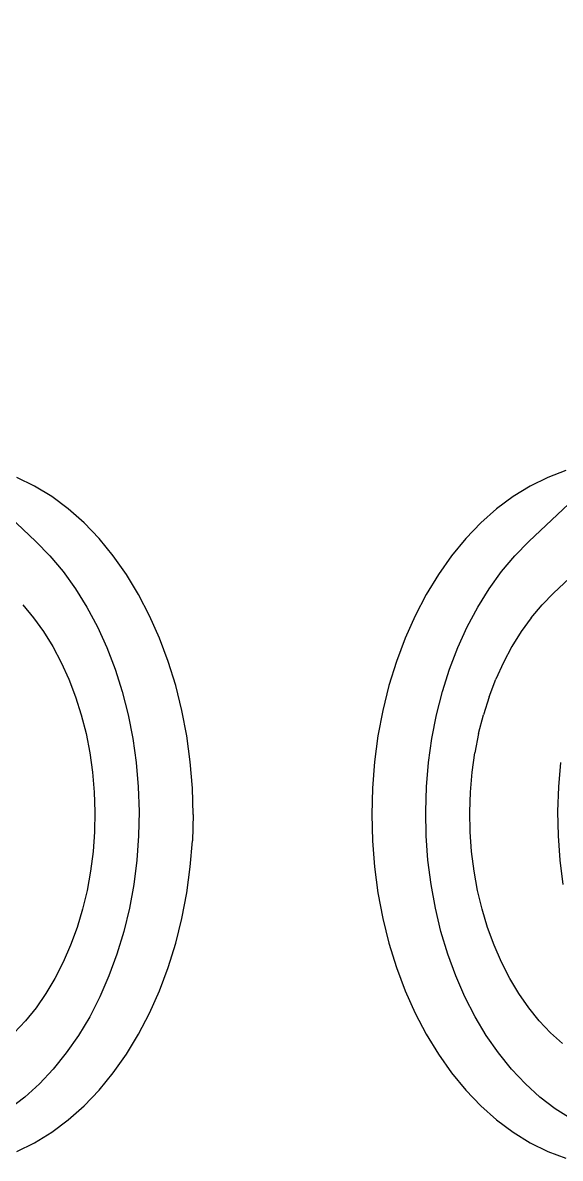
# Model space of a CAD drawing. Header units: millimetres. Extents: x -180 to 1414, y -663 to 972.
# Drawn here: x -12.5 to 13.4, y 788.4 to 843.2 of the extents above; entities that cross this region are included whole.
import ezdxf

# ---------------------------------------------------------------- set-up
doc = ezdxf.new("R2010")
doc.units = ezdxf.units.MM
doc.layers.add('FRONT', color=8, linetype='Continuous')

msp = doc.modelspace()

# ---------------------------------------------------------------- linework, layer by layer
at = {"layer": 'FRONT'}
for p, q in [((-11.874, 818.157), (-38.331, 843.157)), ((38.331, 843.157), (11.874, 818.157)), ((39.51, 840.663), (13.052, 815.663)), ((13.648, 821.574), (12.779, 821.245)), ((-11.931, 820.825), (-12.779, 821.245)), ((12.779, 821.245), (11.931, 820.825)), ((-11.107, 820.316), (-11.931, 820.825)), ((11.931, 820.825), (11.107, 820.316)), ((-10.312, 819.722), (-11.107, 820.316)), ((11.107, 820.316), (10.312, 819.722)), ((-9.551, 819.046), (-10.312, 819.722)), ((10.312, 819.722), (9.551, 819.046)), ((-8.828, 818.291), (-9.551, 819.046)), ((9.551, 819.046), (8.828, 818.291)), ((-8.146, 817.462), (-8.828, 818.291)), ((8.828, 818.291), (8.146, 817.462)), ((-11.874, 818.157), (-11.196, 817.464)), ((11.874, 818.157), (11.196, 817.464)), ((-11.196, 817.464), (-10.557, 816.7)), ((-7.511, 816.563), (-8.146, 817.462)), ((8.146, 817.462), (7.511, 816.563)), ((10.557, 816.7), (11.196, 817.464)), ((-10.557, 816.7), (-9.96, 815.871)), ((9.96, 815.871), (10.557, 816.7)), ((-6.924, 815.599), (-7.511, 816.563)), ((7.511, 816.563), (6.924, 815.599)), ((-9.96, 815.871), (-9.408, 814.982)), ((-6.39, 814.576), (-6.924, 815.599)), ((6.924, 815.599), (6.39, 814.576)), ((9.408, 814.982), (9.96, 815.871)), ((13.052, 815.663), (12.503, 815.101)), ((-12.503, 815.101), (-11.985, 814.482)), ((-9.408, 814.982), (-8.905, 814.036)), ((8.905, 814.036), (9.408, 814.982)), ((11.985, 814.482), (12.503, 815.101)), ((-11.985, 814.482), (-11.501, 813.81)), ((-5.912, 813.5), (-6.39, 814.576)), ((6.39, 814.576), (5.912, 813.5)), ((11.985, 814.482), (11.501, 813.81)), ((-8.905, 814.036), (-8.453, 813.04)), ((8.453, 813.04), (8.905, 814.036)), ((-11.501, 813.81), (-11.054, 813.089)), ((-5.492, 812.376), (-5.912, 813.5)), ((5.912, 813.5), (5.492, 812.376)), ((11.501, 813.81), (11.054, 813.089)), ((-11.054, 813.089), (-10.646, 812.323)), ((-8.453, 813.04), (-8.055, 811.999)), ((8.055, 811.999), (8.453, 813.04)), ((11.054, 813.089), (10.646, 812.323)), ((-10.646, 812.323), (-10.28, 811.516)), ((-5.133, 811.211), (-5.492, 812.376)), ((5.492, 812.376), (5.133, 811.211)), ((10.646, 812.323), (10.28, 811.516)), ((-8.055, 811.999), (-7.713, 810.919)), ((7.713, 810.919), (8.055, 811.999)), ((-10.28, 811.516), (-9.958, 810.672)), ((-4.836, 810.011), (-5.133, 811.211)), ((5.133, 811.211), (4.836, 810.011)), ((9.958, 810.672), (10.28, 811.516)), ((-9.958, 810.672), (-9.681, 809.797)), ((-7.713, 810.919), (-7.429, 809.806)), ((7.429, 809.806), (7.713, 810.919)), ((9.958, 810.672), (9.681, 809.797)), ((-9.681, 809.797), (-9.451, 808.895)), ((-7.429, 809.806), (-7.205, 808.666)), ((-4.603, 808.783), (-4.836, 810.011)), ((4.836, 810.011), (4.603, 808.783)), ((7.205, 808.666), (7.429, 809.806)), ((9.451, 808.895), (9.681, 809.797)), ((-9.451, 808.895), (-9.269, 807.971)), ((-7.205, 808.666), (-7.042, 807.505)), ((-4.436, 807.534), (-4.603, 808.783)), ((4.603, 808.783), (4.436, 807.534)), ((7.042, 807.505), (7.205, 808.666)), ((9.451, 808.895), (9.269, 807.971)), ((-9.269, 807.971), (-9.137, 807.03)), ((9.137, 807.03), (9.269, 807.971)), ((-7.042, 807.505), (-6.941, 806.33)), ((-4.335, 806.27), (-4.436, 807.534)), ((4.436, 807.534), (4.335, 806.27)), ((6.941, 806.33), (7.042, 807.505)), ((13.305, 806.33), (13.406, 807.505)), ((-9.137, 807.03), (-9.054, 806.078)), ((9.054, 806.078), (9.137, 807.03)), ((-6.941, 806.33), (-6.901, 805.148)), ((-4.302, 805), (-4.335, 806.27)), ((4.335, 806.27), (4.302, 805)), ((6.901, 805.148), (6.941, 806.33)), ((13.265, 805.148), (13.305, 806.33)), ((-9.054, 806.078), (-9.023, 805.12)), ((9.023, 805.12), (9.054, 806.078)), ((-9.023, 805.12), (-9.042, 804.161)), ((-6.901, 805.148), (-6.925, 803.965)), ((6.925, 803.965), (6.901, 805.148)), ((9.042, 804.161), (9.023, 805.12)), ((13.289, 803.965), (13.265, 805.148)), ((-4.302, 805), (-4.335, 803.73)), ((4.302, 805), (4.335, 803.73)), ((-9.042, 804.161), (-9.111, 803.208)), ((9.111, 803.208), (9.042, 804.161)), ((-6.925, 803.965), (-7.011, 802.788)), ((-4.436, 802.466), (-4.335, 803.73)), ((4.335, 803.73), (4.436, 802.466)), ((7.011, 802.788), (6.925, 803.965)), ((13.375, 802.788), (13.289, 803.965)), ((-9.111, 803.208), (-9.231, 802.264)), ((9.231, 802.264), (9.111, 803.208)), ((-7.011, 802.788), (-7.159, 801.624)), ((-4.603, 801.217), (-4.436, 802.466)), ((4.436, 802.466), (4.603, 801.217)), ((7.159, 801.624), (7.011, 802.788)), ((13.523, 801.624), (13.375, 802.788)), ((-9.231, 802.264), (-9.401, 801.335)), ((9.401, 801.335), (9.231, 802.264)), ((-9.401, 801.335), (-9.618, 800.427)), ((-7.159, 801.624), (-7.368, 800.478)), ((7.368, 800.478), (7.159, 801.624)), ((9.618, 800.427), (9.401, 801.335)), ((-4.836, 799.989), (-4.603, 801.217)), ((4.603, 801.217), (4.836, 799.989)), ((-9.618, 800.427), (-9.884, 799.544)), ((-7.368, 800.478), (-7.637, 799.357)), ((7.637, 799.357), (7.368, 800.478)), ((9.884, 799.544), (9.618, 800.427)), ((-5.133, 798.789), (-4.836, 799.989)), ((4.836, 799.989), (5.133, 798.789)), ((-9.884, 799.544), (-10.195, 798.692)), ((-7.637, 799.357), (-7.964, 798.268)), ((7.964, 798.268), (7.637, 799.357)), ((10.195, 798.692), (9.884, 799.544)), ((-10.195, 798.692), (-10.55, 797.876)), ((-5.492, 797.624), (-5.133, 798.789)), ((5.133, 798.789), (5.492, 797.624)), ((10.55, 797.876), (10.195, 798.692)), ((-7.964, 798.268), (-8.348, 797.217)), ((8.348, 797.217), (7.964, 798.268)), ((-10.55, 797.876), (-10.948, 797.099)), ((-5.912, 796.5), (-5.492, 797.624)), ((5.492, 797.624), (5.912, 796.5)), ((10.948, 797.099), (10.55, 797.876)), ((-10.948, 797.099), (-11.385, 796.366)), ((-8.348, 797.217), (-8.787, 796.209)), ((8.787, 796.209), (8.348, 797.217)), ((11.385, 796.366), (10.948, 797.099)), ((-11.385, 796.366), (-11.86, 795.682)), ((-6.39, 795.424), (-5.912, 796.5)), ((5.912, 796.5), (6.39, 795.424)), ((11.86, 795.682), (11.385, 796.366)), ((-8.787, 796.209), (-9.277, 795.25)), ((9.277, 795.25), (8.787, 796.209)), ((-11.86, 795.682), (-12.37, 795.049)), ((-9.277, 795.25), (-9.817, 794.346)), ((-6.924, 794.401), (-6.39, 795.424)), ((6.39, 795.424), (6.924, 794.401)), ((9.817, 794.346), (9.277, 795.25)), ((12.37, 795.049), (11.86, 795.682)), ((-12.37, 795.049), (-12.912, 794.472)), ((12.912, 794.472), (12.37, 795.049)), ((-9.817, 794.346), (-10.403, 793.502)), ((-7.511, 793.437), (-6.924, 794.401)), ((6.924, 794.401), (7.511, 793.437)), ((10.403, 793.502), (9.817, 794.346)), ((13.483, 793.955), (12.912, 794.472)), ((-10.403, 793.502), (-11.032, 792.721)), ((-8.146, 792.538), (-7.511, 793.437)), ((7.511, 793.437), (8.146, 792.538)), ((11.032, 792.721), (10.403, 793.502)), ((-11.032, 792.721), (-11.701, 792.01)), ((-8.828, 791.709), (-8.146, 792.538)), ((8.146, 792.538), (8.828, 791.709)), ((11.701, 792.01), (11.032, 792.721)), ((-11.701, 792.01), (-12.405, 791.371)), ((12.405, 791.371), (11.701, 792.01)), ((-9.551, 790.954), (-8.828, 791.709)), ((8.828, 791.709), (9.551, 790.954)), ((-12.405, 791.371), (-13.141, 790.808)), ((-10.312, 790.278), (-9.551, 790.954)), ((9.551, 790.954), (10.312, 790.278)), ((13.141, 790.808), (12.405, 791.371)), ((13.905, 790.325), (13.141, 790.808)), ((-11.107, 789.684), (-10.312, 790.278)), ((10.312, 790.278), (11.107, 789.684)), ((-11.931, 789.175), (-11.107, 789.684)), ((11.107, 789.684), (11.931, 789.175)), ((-12.779, 788.755), (-11.931, 789.175)), ((11.931, 789.175), (12.779, 788.755)), ((12.779, 788.755), (13.648, 788.426))]:
    msp.add_line(p, q, dxfattribs=at)

doc.saveas('drawing.dxf')
